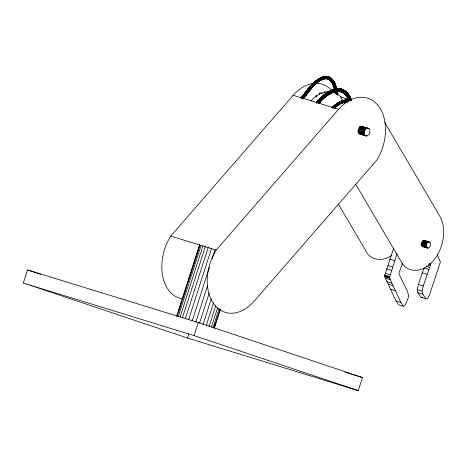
<?xml version="1.0" encoding="UTF-8"?>
<svg xmlns="http://www.w3.org/2000/svg" width="467" height="467" viewBox="0 0 467 467"><rect width="100%" height="100%" fill="white"/><g stroke="black" fill="none" stroke-linecap="round" stroke-linejoin="round"><path stroke-width="0.7" d="M326.888 93.073C327.221 90.925 330.105 94.702 328.108 94.725M336.409 91.981C339.486 91.777 336.911 98.339 336.981 91.444M302.342 98.519L306.632 92.962L305.243 92.367L308.127 88.853L308.786 89.092L309.621 89.839L303.019 98.245M306.574 91.164L306.819 90.68L308.191 91.637L302.867 98.537M305.71 93.277L307.029 93.92L308.296 91.789L302.972 98.689M303.048 98.829L308.401 92.157L307.146 91.789M318.097 79.501L316.036 81.007L318.097 79.501L319.084 80.628L315.651 83.5L316.34 83.54L316.381 82.98L320.514 79.939L320.029 78.929L319.101 78.555L318.833 79.075L322.58 77.242L325.505 76.687L325.867 77.726L325.493 78.666L323.362 78.748M316.486 81.964L317.461 82.531L317.753 81.848M341.57 101.619L341.605 101.246M308.004 89.366L308.127 88.853M303.194 98.321L309.726 89.997L309.714 90.499L308.944 90.271L302.832 98.14M321.086 100.317L321.786 100.306L321.477 99.284L320.525 98.484L319.831 98.502L323.689 95.151L325.067 96.33L324.944 97.358L328.791 94.276M348.604 95.245C353.828 97.241 347.051 101.882 347.074 96.348M347.436 97.206C343.023 91.053 348.872 101.222 349.304 95.461M338.4 104.31L339.118 104.614L339.421 104.059L338.33 102.664L336.141 104.205L338.622 102.752M330.735 78.298C332.702 78.526 333.257 81.287 330.875 81.159C328.534 77.61 334.792 86.22 334.36 87.755C335.528 89.104 334.004 89.915 334.635 88.642M310.187 86.809C306.755 87.907 313.661 86.891 309.621 89.839M309.312 90.452L311.028 88.438L311.075 88.905L310.228 88.736L312.119 86.611L317.595 81.456L316.357 80.505L314.641 82.151M317.455 80.166L317.665 79.483M319.136 80.832L319.031 81.439L318.325 81.41L324.536 78.398L327.017 78.129L329.27 78.602L332.189 80.727L333.794 83.027L335.645 87.522L334.197 87.708L334.162 86.932M321.5 99.926L322.744 98.735L323.456 98.712L322.662 97.083L321.64 96.768L319.831 98.502M348.651 99.903L347.419 96.949M311.331 87.142C315.75 86.068 312.102 82.385 310.549 85.91C312.598 85.467 312.493 88.082 310.415 88.841M310.59 88.917L312.335 86.95L311.075 88.905M335.966 106.803L334.372 108.116L333.765 106.762L332.819 106.68L334.816 105.093L336.024 106.406L335.89 106.879L335.218 106.745M347.477 100.201L348.417 99.827L348.837 101.047L344.961 101.473L341.202 102.892L334.36 107.579M365.317 135.669C362.182 133.381 365.597 126.102 369.187 128.904C370.407 130.486 370.045 132.791 369.018 134.379C366.636 138.121 362.071 133.941 359.065 133.749M427.352 247.983C424.526 246.646 426.616 240.867 429.652 242.204C430.86 243.161 430.749 244.988 430.154 246.261C428.782 249.606 424.807 247.195 422.536 246.5M339.713 102.431C339.994 99.956 342.492 104.345 340.291 103.487M332.831 80.382C334.897 80.773 331.459 83.517 331.372 81.521M323.689 95.151L323.327 95.98M319.189 80.096L320.128 80.686L320.514 79.939M313.579 85.368L316.305 82.793L315.587 81.923L315.079 81.684L311.903 84.737L312.289 84.317M319.159 81.019C316.895 81.772 308.337 91.555 316.381 82.98M345.749 92.075L346.771 92.39L346.625 93.447L345.673 94.246L344.652 93.937L344.582 93.546L346.502 95.671L349.211 100.242M334.495 105.781L334.693 105.098M333.099 80.826L334.232 81.947L334.209 82.548L332.761 83.418L332.119 83.05L332.3 82.408M325.108 94.567L325.143 93.867L325.878 93.814L326.993 95.537L325.067 97.305M313.264 83.4L313.836 83.003L314.933 84.037M314.495 84.778L315.003 84.749L315.015 84.218M335.744 88.748L333.601 83.161L332.014 80.884L330.157 79.308L328.062 78.462L325.721 78.368L321.296 79.968L321.891 79.192L321.144 77.872L319.101 78.555M329.48 77.604L330.198 77.534L331.593 78.672L330.934 80.155L330.175 80.365L329.69 79.968L329.649 79.6L332.761 83.418L335.008 89.448M339.859 103.902C334.162 107.924 340.093 104.561 336.304 103.872M347.139 93.575C349.544 93.225 347.098 96.903 345.924 95.309M318.155 81.293C323.894 75.555 334.489 77.726 334.897 86.016C333.339 87.037 331.652 83.64 333.852 84.69C334.354 84.545 334.921 84.223 335.026 83.663C333.882 81.959 336.351 86.78 335.983 87.288C335.026 79.016 325.359 74.463 319.084 80.628M319.317 94.708L319.743 92.752L322.253 93.528M437.363 254.819L440.387 262.028L429.949 293.545L427.644 298.827L425.881 298.752L421.001 297.245L417.918 292.675L417.171 289.587L418.35 284.543L424.018 268.005L428.904 269.512L430.732 264.322L430.708 263.19M425.881 298.752L422.798 294.181L422.057 291.093L423.236 286.043L428.904 269.512M321.611 77.709C325.505 73.319 330.764 79.507 323.508 78.876M333.537 86.068L333.613 85.309M335.434 85.648C335.248 83.184 335.808 86.342 336.106 87.154M402.548 262.892L398.999 272.938L399.022 274.071L407.259 290.959L408.619 295.22L408 298.734L405.128 305.132L403.389 306.282L398.509 304.782L396.028 300.97L384.51 276.201L393.558 248.286M403.389 306.282L400.908 302.476L389.396 277.702L397.061 253.879M334.261 91.69C325.709 96.903 333.852 91.777 328.896 91.404C329.387 92.291 334.249 87.492 334.39 91.03C334.541 91.73 333.718 92.413 333.158 91.812M317.747 101.1L316.533 102.442L318.336 100.119L320.064 101.392L320.152 101.987L318.955 103.312M23.35 283.031L27.553 269.944L198.288 322.539L362.445 377.54L358.247 390.622L187.512 338.026L23.35 283.031L194.085 335.627L358.247 390.622M176.666 316.165L199.707 244.399M178.505 311.477L180.939 303.889M182.714 298.366L186.035 288.016M187.366 283.872L191.131 272.144M191.575 270.761L199.549 245.922M177.098 316.252L199.917 245.181M178.236 316.573L201.055 245.496M180.04 317.111L202.859 246.033M182.439 317.84L205.48 246.074M185.341 318.739L208.381 246.973M188.627 319.772L211.668 248.006M192.182 320.899L209.461 267.077M212.117 258.794L215.001 249.827M187.512 338.026L188.837 333.893M195.86 322.078L207.599 285.506M194.085 335.627L198.288 322.539M199.526 323.257L209.274 292.897M203.034 324.402L211.23 298.868M206.256 325.458L213.565 302.686M209.064 326.392L215.707 305.692M211.347 327.169L217.552 307.846M213.022 327.746L219.227 308.43M214.102 327.484L215.655 322.65M219.198 311.612L219.864 309.539M214.026 328.12L220.01 309.487M214.318 328.26L220.296 309.627M322.96 77.283L323.362 76.711M330.677 90.767L330.957 90.318L331.628 90.341L332.498 92.017L332.189 92.676L330.367 93.598M318.155 100.65L318.225 100.16M335.954 87.055C336.363 90.014 337.227 88.759 336.176 86.669M343.537 100.639L344.086 100.183L344.751 100.674L344.623 102.238L342.229 102.804L342.883 102.728L343.058 102.08L342.107 100.808L339.935 101.713M349.906 97.142C354.219 106.593 348.073 91.964 350.81 98.706M320.537 77.779L320.228 78.31L321.15 77.913M337.209 92.694L337.472 92.291M334.559 89.489C336.012 86.815 342.603 89.109 339.054 91.38C341.879 93.978 343.718 87.037 338.68 88.928M347.022 101.736L345.778 101.783L346.613 101.8L346.899 100.913L346.526 100.008L345.819 99.891L345.586 100.119L350.717 100.463M338.09 102.722L340.326 101.672M324.355 76.857L325.365 76.559M341.972 100.819L341.663 101.094L343.607 100.475M333.864 92.028C338.131 92.548 335.983 86.453 332.796 89.658C333.654 90.032 338.487 87.125 338.196 90.289C338.079 92.11 335.405 90.966 339.24 91.357M301.98 98.228C308.646 90.23 314.67 79.308 325.633 76.851L326.386 76.378M303.06 98.881L308.366 91.935M305.202 92.443L306.58 90.68M305.558 92.32L306.819 90.68M305.716 92.367L312.446 84.364M306.072 93.575L307.333 91.929M306.632 92.962C312.341 86.051 321.43 72.975 331.634 79.04M306.784 93.92L309.796 90.143M306.918 93.937L312.423 87.241M307.029 93.92L308.401 92.057M300.952 97.924L305.243 92.367M300.911 98.099L305.424 92.303M301.18 97.918L306.06 91.596M301.425 97.924L306.13 91.742M301.606 98L309.925 87.405L315.412 81.813M301.793 98.099C307.245 91.217 312.236 83.488 319.872 78.777M302.879 97.323L305.885 93.429M302.167 98.368C309.329 90.294 316.661 75.479 329.474 77.51C330.98 77.528 330.764 79.075 329.807 79.583C327.846 80.161 326.223 77.108 330.175 80.365M302.733 98.374L310.8 88.111M303.281 98.7L307.14 93.698M303.165 98.922L307.14 93.797M306.463 90.902L308.022 88.87M306.504 91.024L308.261 88.87M308.29 92.279L309.831 90.265M322.102 79.145C323.719 80.283 323.468 76.711 321.961 77.154M307.905 88.993L309.341 87.288M307.899 89.098L309.452 87.265M307.934 89.226L309.586 87.282M309.469 90.499L311.092 88.59M309.714 90.499L311.121 88.718M316.2 102.921L320.339 98.409L325.692 93.739M316.387 102.997C318.284 99.944 318.284 106.575 320.187 101.736M316.591 103.102C322.201 96.745 328.902 89.868 337.775 88.911M182.399 298.956A41.621 28.966 -72.9 0 1 170.77 236.086L293.171 95.286A41.621 28.966 -72.9 0 1 313.316 83.43M216.192 250.078L338.593 109.278A41.621 28.966 -72.9 0 1 378.778 106.394A41.621 28.966 -72.9 0 1 376.554 160.415L254.153 301.215A41.621 28.966 -72.9 0 1 213.968 304.099A41.621 28.966 -72.9 0 1 216.192 250.078L170.77 236.086M309.218 87.417L310.678 85.77M309.212 87.527L310.788 85.747M309.242 87.656L310.929 85.765M310.748 88.963L312.394 87.107M323.987 79.011L324.536 77.726L323.508 76.67M316.474 102.156L318.336 100.119M316.486 102.285L320.169 98.374M316.62 102.617L324.051 95.262L329.673 91.334M317.601 102.291C323.719 95.636 331.862 87.469 341.762 89.471M317.805 102.448C324.063 95.169 335.936 84.556 345.311 91.771C344.71 95.834 338.312 89.016 344.062 93.166M317.998 102.623C324.559 94.883 336.952 84.206 346.841 92.775M318.179 102.81C325.756 91.958 345.335 81.918 351.359 99.973M318.331 102.997C325.452 93.394 343.14 82.28 350.332 98.169M318.453 103.184C325.896 92.542 345.154 82.501 351.096 100.306M318.535 103.359L320.146 101.573M318.593 103.651L320.193 101.876M310.549 85.91L312.038 84.329M310.537 86.021L312.149 84.305M311.699 87.382L313.666 85.543M311.874 87.457L313.719 85.7M312.032 87.504L313.742 85.84M312.172 87.516L313.725 85.963M318.109 100.347L320.023 98.374M321.798 99.874L319.65 102.069L320.152 101.987M319.819 102.104L321.833 100.043M319.965 102.104L321.827 100.189M321.553 96.85L323.421 95.21M316.509 102.051L317.192 102.051M311.903 84.474L313.532 82.945M311.886 84.591L313.672 82.957M311.962 84.895L315.243 81.731M313.007 85.992L314.32 84.702M313.339 86.121L316.422 83.155M313.474 86.132L315.079 84.533M313.591 86.109L315.056 84.655M319.784 98.613L321.763 96.722M321.273 100.393L323.485 98.263M321.442 100.428L323.514 98.438M321.588 100.428L323.503 98.59M340.385 89.43C341.482 88.421 344.307 89.676 343.566 91.304C342.801 94.188 336.941 89.29 342.556 92.279M331.763 107.644L333.035 106.47M331.757 107.766L333.158 106.464M332.224 107.463L336.678 103.843M332.381 107.521L336.83 103.907M332.539 107.614C336.474 104.013 341.114 100.726 346.526 100.008M332.697 107.731C337.507 103.324 343.794 99.08 350.641 100.3M332.854 107.865C337.221 103.884 342.591 100.142 348.75 100.23M333 108.023C337.623 103.82 343.549 99.693 350.116 100.574M333.129 108.186C337.448 104.246 342.76 100.533 348.849 100.627M313.275 83.126L315.079 81.684M313.252 83.249L314.939 81.672M314.653 84.825L316.428 83.307M314.793 84.836L316.398 83.441M323.543 95.163L321.524 97.305M321.961 96.92L323.269 95.776M322.93 98.811C330.467 89.594 346.66 86.261 350.91 100.458M323.1 98.846L325.236 96.932M323.252 98.841L325.219 97.089M323.368 98.794L325.16 97.218M327.005 76.792L327.828 76.576L328.342 77.592L327.77 78.754L326.824 78.625L328.645 79.156L329.498 77.72L329.194 77.032L328.534 76.944M332.808 106.809L334.816 105.093M334.284 107.404C338.359 103.925 343.298 100.732 348.861 100.837M334.413 107.743C338.435 104.304 343.298 101.146 348.785 101.251M334.43 107.889L337.699 105.332M334.419 108.017L336.018 106.692M314.665 81.871L316.357 80.505M314.635 81.999L316.503 80.511M315.108 81.772L316.661 80.558M315.143 81.947L319.708 78.654M315.301 83.243L318.996 80.423M316.305 82.793L317.595 81.456M315.651 83.5L317.881 81.737M315.984 83.622L317.788 82.029M316.124 83.634L317.788 82.192M316.247 83.605L317.753 82.326M323.327 95.303L325.365 93.715M323.269 95.431L325.522 93.704M324.623 97.329L326.807 95.933M324.944 97.358L326.964 95.706M335.376 92.303C334.36 93.546 338.616 93.184 336.818 91.544M337.612 88.783L336.742 88.888L339.737 88.952M334.465 105.326L336.415 103.826M334.442 105.46L336.538 103.82M335.662 106.925L337.67 105.472M335.785 106.92L337.612 105.583M316.071 80.709L317.793 79.448M316.036 80.844L317.939 79.454M317.321 82.525L320.508 80.312M317.583 82.501L319.101 81.328M325.143 93.867L327.239 92.402M325.079 93.995L327.396 92.384M325.05 94.165L327.571 92.419M326.521 95.998L332.405 92.419M326.678 95.986L328.68 94.591M336.164 104.065L338.33 102.664M336.141 104.205L338.47 102.687M337.156 105.694L339.416 104.223M337.297 105.717L339.381 104.369M337.425 105.711L339.316 104.485M317.56 79.553L319.23 78.52M317.49 79.664L319.381 78.526M317.443 79.81L320.981 77.785M317.432 79.974L318.366 79.372M318.441 80.855C323.409 75.771 332.773 76.53 334.921 83.967M318.494 81.497L320.525 80.137M318.652 81.538L320.455 80.458M318.926 81.509L320.374 80.575M328.704 94.363C335.75 88.065 347.623 90.563 350.396 99.95M328.283 94.76L330.484 93.493M326.999 92.559L329.153 91.234M326.929 92.7L329.311 91.223M326.888 92.869L331.447 90.265M335.645 87.522L335.283 85.788M342.34 89.944L343.298 89.862M337.997 102.804L340.186 101.648M337.898 103.067L340.478 101.736M338.493 102.903L339.702 102.244M338.844 104.602L341.196 103.254M338.984 104.626L341.149 103.4M339.118 104.614L341.073 103.522M318.908 78.748L320.823 77.738M318.856 78.9L323.829 76.711M318.844 79.267L322.732 77.37L325.505 76.687M319.335 80.277L320.66 79.553M319.819 80.639L321.856 79.577M319.983 80.686C326.649 74.994 334.874 81.281 335.522 88.818M320.128 80.686L321.792 79.729M329.708 93.563L332.726 92.174M330.07 93.674L332.311 92.571M328.896 91.404L331.266 90.236M328.815 91.55L333.613 89.565M332.189 92.676L331.698 92.729M339.842 101.8L342.107 100.808M339.766 101.923L342.253 100.831M339.719 102.075L346.391 99.903M340.326 101.969L341.57 101.427M340.437 103.586L344.903 101.859L348.709 101.438M340.583 103.651L342.965 102.606M340.857 103.662L342.778 102.822M320.42 77.861L322.102 77.108M320.327 77.977L322.259 77.113M321.448 79.974L323.001 79.279M331.874 92.764L334.15 91.847M330.834 90.429L333.432 89.483M341.745 100.965L344.232 100.207M342.229 102.804L346.718 101.672M342.375 102.868L344.734 102.145M342.521 102.892L344.623 102.238M321.734 77.364L323.111 76.927M322.58 79.408L324.273 78.882M321.833 77.236L323.672 76.67M344.214 90.82L344.99 90.855L345.3 91.322M332.796 89.658L337.437 88.701M333.333 91.935C340.186 88.753 347.88 93.283 350.162 100.066M333.514 92.017L335.989 91.357M327.98 79.069L328.645 79.156M343.946 100.195L346.1 99.815M343.7 100.347L346.251 99.839M344.062 102.22L346.613 101.8M344.202 102.285L346.491 101.899M323.228 76.798L325.213 76.471M323.666 78.97C330.017 76.798 334.308 83.5 335.294 88.864M335.16 86.471L335.598 86.436M334.979 91.328C341.395 89.711 347.787 94.06 349.917 100.16M335.148 91.456C341.482 89.862 347.571 94.34 349.672 100.218M335.68 91.544L335.329 91.538M340.566 91.66L340.945 91.672M335.645 88.234L336.713 88.543M345.959 99.833L348.277 99.757M345.819 99.891L348.417 99.827M345.697 99.985L348.545 99.926M345.662 101.643L347.979 101.619M345.913 101.882L348.353 101.829M346.059 101.952L347.442 101.929M324.728 76.471L326.544 76.425M324.588 76.559L326.696 76.512M324.46 76.693L326.836 76.641M325.633 76.851L326.947 76.804M324.869 78.754L326.503 78.713M326.34 78.76L326.013 78.719L327.601 78.847M337.075 88.695L339.41 88.742M336.9 88.765L339.579 88.823M329.854 77.481L332.51 79.483M421.001 297.245L422.763 297.321M336.917 93.937L337.752 94.258M347.973 99.751L350.536 100.16L347.833 99.81M347.693 99.909L350.413 100.061M326.217 76.378L327.828 76.576M326.054 76.425L327.98 76.664M325.902 76.512L329.317 77.16M325.762 76.646L328.213 76.956L330.589 78.082M339.036 88.736L341.488 89.179M338.855 88.806L341.64 89.302M338.873 91.345L340.747 91.69M350.851 99.173L351.441 99.646L350.262 97.253M327.495 76.53L329.194 77.032M326.953 78.754L328.464 79.203M333.059 92.244A32.486 22.603 -72.9 0 1 340.694 96.938L348.341 99.296M323.87 91.847L325.12 92.233M317.128 96.074L315.873 95.682L315.966 96.932M293.171 95.286L338.593 109.278M361.476 126.248L368.265 128.267M362.509 126.592L368.755 128.518M360.909 126.294L369.187 128.904M359.643 126.283L366.583 128.419M359.783 126.837L366.029 128.764M359.269 127.304L365.515 129.231M358.808 127.888L365.054 129.808M358.428 128.553L364.674 130.48M358.136 129.283L364.383 131.204M357.95 130.042L364.196 131.968M357.868 130.813L364.114 132.739M357.903 131.554L364.149 133.48M358.043 132.249L364.295 134.169M358.294 132.856L364.54 134.782M358.638 133.364L366.916 135.967M359.561 133.994L366.35 136.02M424.456 240.528L429.266 242.011M424.03 240.452L429.652 242.204M422.904 240.277L429.99 242.507M423.143 240.651L427.959 242.134M422.711 240.914L427.527 242.396M422.308 241.281L427.124 242.764M421.952 241.731L426.768 243.214M421.654 242.25L426.47 243.733M421.427 242.822L426.243 244.305M421.281 243.418L426.097 244.901M421.216 244.019L426.032 245.502M421.246 244.597L426.056 246.08M420.668 244.924L426.173 246.617M421.549 245.613L426.365 247.096M421.129 245.794L426.634 247.492M423.4 246.535L428.216 248.018M422.15 246.307L427.772 248.059M429.5 263.575L430.72 263.948M429.512 263.943L430.732 264.322M428.502 264.678L430.335 265.238M426.499 266.47L429.552 267.41M389.881 259.185L394.761 260.685M422.302 272.839L427.182 274.345M387.803 265.577L392.689 267.083M386.641 268.875L391.521 270.381M385.211 273.277L390.091 274.783M418.35 284.543L423.236 286.043M384.732 275.04L389.612 276.54M384.504 275.723L389.385 277.223M384.51 276.201L389.396 277.702M384.767 276.715L389.647 278.221M385.304 278.18L390.19 279.68M417.171 289.587L422.057 291.093M386.886 281.654L391.766 283.16M417.918 292.675L422.798 294.181M388.165 284.187L393.045 285.687M390.459 289.254L395.339 290.76M396.028 300.97L400.908 302.476M345.025 372.17L362.445 377.54M27.553 269.944L40.658 274.333M341.132 89.069L343.443 89.985M340.939 89.086L343.56 90.149M340.747 89.156L342.539 89.833M340.239 91.456L342.358 92.297M329.048 76.944L330.537 77.896M328.715 76.897L330.455 77.738M327.706 78.59L329.62 79.659M327.857 78.941L330.356 80.371M343.128 89.781L344.99 90.855M342.941 89.752L345.23 91.135M342.743 89.769L344.424 90.761M342.13 91.783L343.157 92.384M341.739 91.9L345.241 94.311M341.85 92.063L343.858 93.184M335.067 88.888L333.631 84.737L332.224 82.21L330.548 80.336L328.704 79.104L329.095 79.653M330.035 77.487L331.593 78.672M329.673 77.522L331.634 78.847L333.502 80.925M328.955 79.565L330.011 80.324M344.821 90.779L346.771 92.39M344.628 90.744L346.829 92.571M343.636 92.775L346.718 95.665L349.433 100.247M343.187 92.6L346.31 95.636M343.251 92.793L345.049 94.281M331.109 78.269L332.58 79.629M330.928 78.263L332.597 79.974M329.649 79.793L331.039 81.205M329.69 79.968L330.875 81.159M329.76 80.12L330.735 81.077M346.537 92.122L348.16 93.89M346.374 92.046L348.207 94.06M346.181 92.011L348.213 94.252M344.652 93.937L346.146 95.566M332.271 79.285L333.479 80.768M332.101 79.244L333.479 81.095M331.92 79.232L332.527 80.003M330.531 80.657L331.839 82.221M330.566 80.82L331.675 82.174M348.067 93.744L349.392 95.601M347.938 93.633L349.433 95.764M347.775 93.558L349.427 95.945M347.582 93.523L348.405 94.667M345.878 95.134L347.273 97.13M333.315 80.522L334.29 82.075M333.181 80.441L334.997 83.815M333.286 80.838L334.279 82.385M331.354 81.696L332.405 83.36M331.377 81.853L332.271 83.284M384.598 122.249L439.745 216.081A32.486 22.603 -72.9 0 1 434.911 258.665A32.486 22.603 -72.9 0 1 403.231 265.075L355.801 184.377M340.694 96.938L342.901 100.691M343.636 101.946L344.739 103.82M338.371 204.108L367.78 254.153A32.486 22.603 -72.9 0 0 391.866 255.256M349.176 95.356L350.507 97.638M349.012 95.28L350.495 97.807M347.028 96.541L349.018 100.201M347.022 96.722L348.271 98.876M334.232 81.947L335.014 83.529M334.133 81.842L335.026 83.663M332.125 82.741L333.07 84.685M332.101 82.904L332.936 84.609M348.032 98.49L348.855 100.131M334.862 83.307L335.668 85.227M334.734 83.231L335.633 85.368M332.808 84.107L333.666 86.144M332.79 84.393L333.444 85.975M335.516 84.889L336.228 86.897M335.382 84.819L336.187 87.025M335.218 84.772L335.791 86.459M335.382 86.442L334.594 84.796L334.973 85.91M333.496 85.449L334.652 89.372M333.42 85.595L334.197 87.708M333.385 85.73L334.063 87.638M336.082 86.576L336.672 88.777M335.954 86.506L336.59 88.893M335.761 87.031L336.304 89.127M335.545 87.031L336.112 89.226M333.958 87.189L334.524 89.308M333.917 87.317L334.43 89.22M337.244 91.024L337.472 92.39M337.197 91.234L337.431 92.495M337.11 91.339L337.618 94.538M336.514 91.012L337.127 94.783M336.304 91.088L336.824 94.206M336.077 91.147L336.59 94.252M335.843 91.188L336.357 94.276M335.621 91.199L336.129 94.287M335.405 91.193L335.738 93.015M335.213 91.17L335.545 92.986M335.049 91.123L335.382 92.939M334.915 91.053L335.248 92.875M334.892 91.485L335.16 92.799M337.431 92.203L337.705 94.445M337.046 92.787L337.32 94.713M337.326 93.984L337.472 95.332M316.644 83.272A41.621 28.966 -72.9 0 1 331.377 90.038M310.882 101.035A32.486 22.603 -72.9 0 1 328.64 91.655"/></g></svg>
